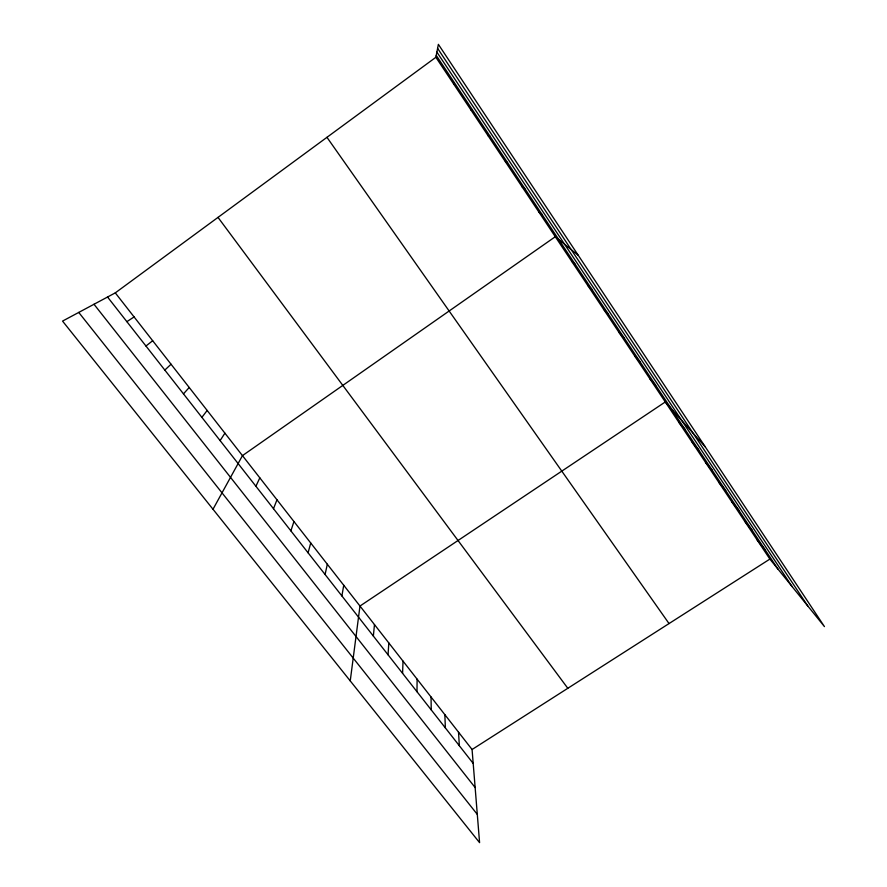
<?xml version="1.0" encoding="UTF-8"?>
<svg xmlns="http://www.w3.org/2000/svg" width="887" height="887" viewBox="0 0 887 887"><rect width="100%" height="100%" fill="white"/><g stroke="black" fill="none" stroke-linecap="round" stroke-linejoin="round"><path stroke-width="1.33" d="M416.99 691.716L417.101 679.154M402.587 673.344L403.02 661.137M388.051 654.794L388.816 642.953M373.36 636.068L374.469 624.581M350.243 680.894L359.978 606.043L665.283 401.955L705.265 446.86M341.905 595.942L343.735 585.254M435.872 57.289L438.378 44.35L824.455 626.61L769.872 559.087L435.872 57.289L115.288 292.876L62.545 321.094L479.579 842.65L472.072 749.504L115.288 292.876M325.085 574.499L327.325 564.243M308.088 552.812L310.727 542.999M290.892 530.87L293.941 521.523M273.495 508.694L276.977 499.802M255.911 486.253L259.813 477.849M213.002 509.249L242.461 455.63L555.295 236.718L578.257 255.312M220.109 440.595L224.91 433.178M453.556 83.855L454.388 82.679M201.892 417.356L207.159 410.459M183.476 393.861L189.208 387.486M164.827 370.079L171.047 364.235M145.956 346.019L152.675 340.73M126.874 321.659L134.092 316.936M472.072 749.504L769.872 559.087M471.03 110.11L472.305 109.622M488.293 136.033L490.001 136.221M505.346 161.656L507.486 162.509M522.188 186.98L524.76 188.465M538.841 211.993L541.813 214.111M571.561 261.144L575.319 264.47M587.637 285.304L591.773 289.206M603.526 309.175L608.038 313.654M619.237 332.769L624.104 337.803M634.759 356.097L639.982 361.674M650.104 379.159L655.67 385.268M678.821 422.29L685.019 429.375M692.226 442.425L698.712 449.953M705.487 462.36L712.261 470.321M718.625 482.084L725.666 490.489M731.62 501.621L738.949 510.435M744.503 520.968L752.087 530.193M757.243 540.116L765.093 549.752M78.755 312.424L477.306 814.399M94 304.263L475.133 787.534M107.549 297.023L473.192 763.408M218.014 217.393L567.813 688.29M326.959 137.33L669.031 623.561M436.238 55.404L777.977 569.11M437.601 48.353L807.824 606.043M436.881 52.089L792.08 586.551M458.524 732.163L459.344 745.734M444.853 714.667L445.363 727.905M431.038 696.994L431.248 709.899"/></g></svg>
